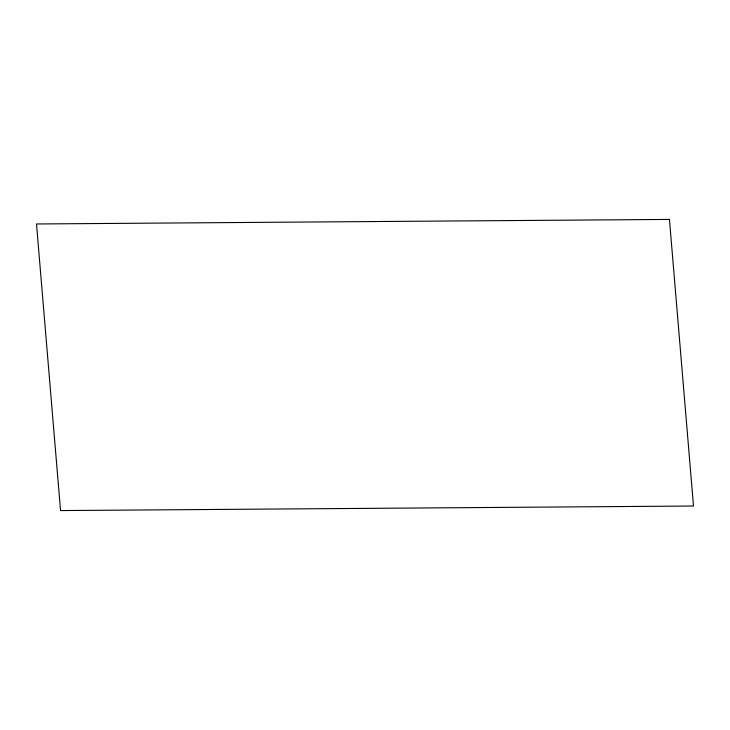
<?xml version="1.0" encoding="UTF-8"?>
<svg xmlns="http://www.w3.org/2000/svg" width="730" height="730" viewBox="0 0 730 730"><rect width="100%" height="100%" fill="white"/><g stroke="black" fill="none" stroke-linecap="round" stroke-linejoin="round"><path stroke-width="1.09" d="M669.447 219.429L36.5 223.973L60.553 510.571L693.5 506.027L669.447 219.429"/></g></svg>
